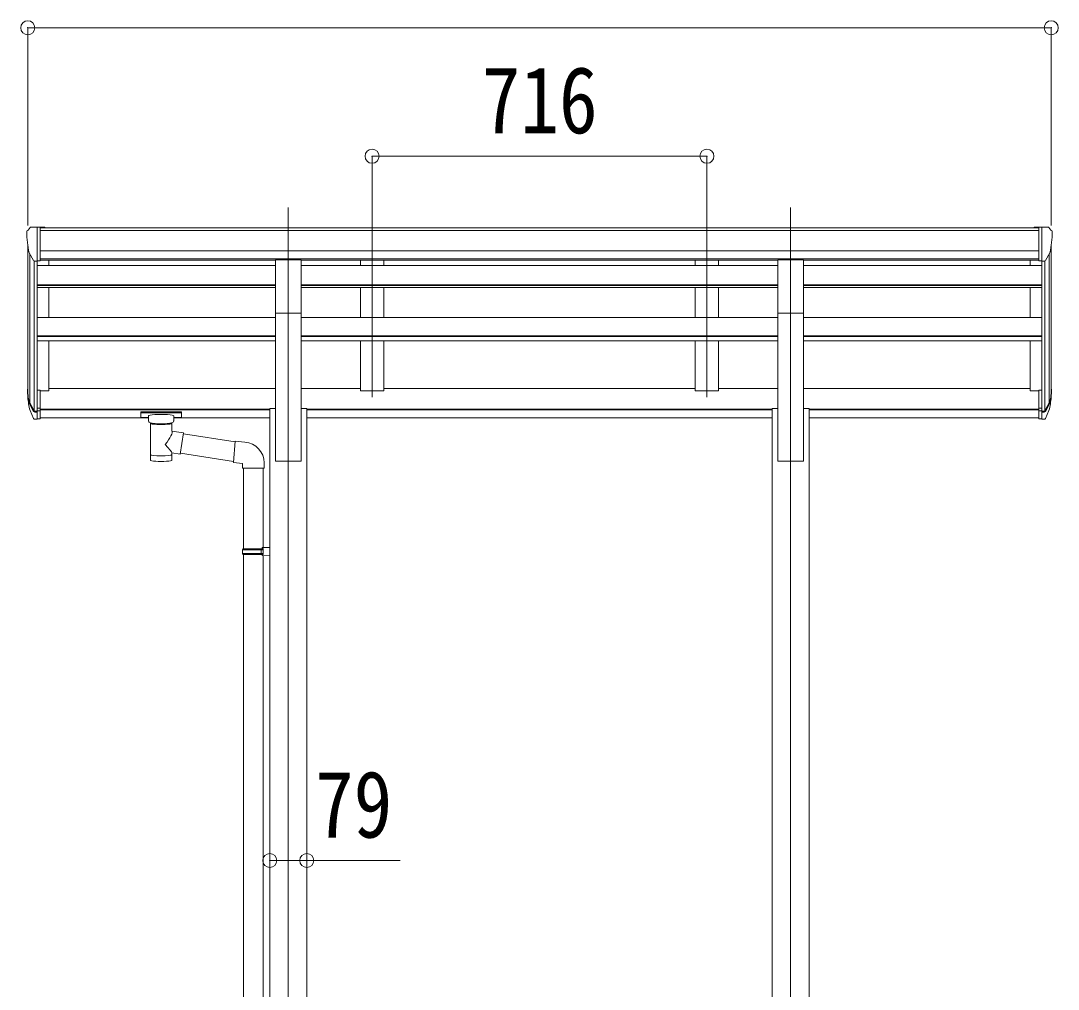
# Model space of a CAD drawing. Units: millimetres at full size, sheet at 1:30. Extents: x -8385 to 8479, y -5853 to 5787.
# Drawn here: x 1858 to 4076, y -1512 to 558 of the extents above; entities that cross this region are included whole.
import ezdxf
from ezdxf.enums import TextEntityAlignment as Align

# ---------------------------------------------------------------- set-up
doc = ezdxf.new("R2010")
doc.units = ezdxf.units.MM
doc.header["$LTSCALE"] = 30
doc.header["$PDMODE"] = 32
doc.header["$PDSIZE"] = 30
for name, color, linetype, lineweight in [('0-1_本体', 4, 'Continuous', 9), ('0-2_部品', 7, 'Continuous', 9), ('0-8_PARTS2', 2, 'Continuous', 9), ('0-A_寸法', 6, 'Continuous', 9)]:
    doc.layers.add(name, color=color, linetype=linetype, lineweight=lineweight)
doc.styles.add('ＭＳ ゴシック', font='')
doc.styles.get('ＭＳ ゴシック').set_extended_font_data('MS Gothic')

msp = doc.modelspace()

# ---------------------------------------------------------------- linework, layer by layer
at = {"layer": '0-1_本体'}
for p, q in [((1899.36, 115.67), (4034.36, 115.67)), ((1899.36, 110.32), (4034.36, 110.32)), ((1872.86, -233.85), (1872.86, 78.92)), ((1899.36, 66.79), (4034.36, 66.79)), ((4060.86, -233.85), (4060.86, 78.92)), ((1877.15, 60.12), (1877.15, -258.12)), ((1886.86, 44.76), (1886.86, -276.12)), ((1899.36, 49.12), (4034.36, 49.12)), ((2402.36, 46.75), (1899.36, 46.75)), ((1917.86, 35.49), (1917.86, 46.75)), ((2457.36, 46.75), (3476.36, 46.75)), ((2583.86, 46.68), (2583.86, 35.49)), ((2633.86, 46.68), (2633.86, 35.49)), ((3299.86, 46.68), (3299.86, 35.49)), ((3349.86, 46.68), (3349.86, 35.49)), ((3531.36, 46.75), (4034.36, 46.75)), ((4015.86, 35.49), (4015.86, 46.75)), ((4046.86, 44.76), (4046.86, -276.12)), ((4056.58, 60.12), (4056.58, -258.12)), ((1892.86, 44.29), (1892.86, -231.68)), ((2402.36, 35.49), (1892.86, 35.49)), ((2457.36, 35.49), (3476.36, 35.49)), ((3531.36, 35.49), (4040.86, 35.49)), ((4040.86, 44.29), (4040.86, -231.68)), ((2402.36, -6.44), (1892.86, -6.44)), ((2402.36, -7.93), (1892.86, -7.93)), ((2402.36, -12.13), (1892.86, -12.13)), ((1917.86, -75.87), (1917.86, -12.13)), ((2457.36, -6.44), (3476.36, -6.44)), ((2457.36, -7.93), (3476.36, -7.93)), ((2457.36, -12.13), (3476.36, -12.13)), ((2583.86, -12.13), (2583.86, -75.87)), ((2633.86, -12.13), (2633.86, -75.87)), ((3299.86, -12.13), (3299.86, -75.87)), ((3349.86, -12.13), (3349.86, -75.87)), ((3531.36, -6.44), (4040.86, -6.44)), ((3531.36, -7.93), (4040.86, -7.93)), ((3531.36, -12.13), (4040.86, -12.13)), ((4015.86, -75.87), (4015.86, -12.13)), ((2402.26, -66.31), (2402.26, -383.1)), ((2457.26, -383.1), (2457.26, -66.31)), ((3476.26, -66.31), (3476.26, -383.1)), ((3531.26, -383.1), (3531.26, -66.31)), ((2402.35, -75.87), (1892.86, -75.87)), ((2457.37, -75.87), (3476.37, -75.87)), ((3531.37, -75.87), (4040.86, -75.87)), ((2402.36, -115.31), (1892.86, -115.31)), ((2402.36, -116.79), (1892.86, -116.79)), ((2402.36, -126.04), (1892.86, -126.04)), ((1917.86, -232.51), (1917.86, -126.04)), ((2457.36, -115.31), (3476.36, -115.31)), ((2457.36, -116.79), (3476.36, -116.79)), ((2457.36, -126.04), (3476.36, -126.04)), ((2583.86, -126.04), (2583.86, -232.53)), ((2633.86, -126.04), (2633.86, -232.53)), ((3299.86, -126.04), (3299.86, -232.53)), ((3349.86, -126.04), (3349.86, -232.53)), ((3531.36, -115.31), (4040.86, -115.31)), ((3531.36, -116.79), (4040.86, -116.79)), ((3531.36, -126.04), (4040.86, -126.04)), ((4015.86, -232.51), (4015.86, -126.04)), ((1899.36, -232.51), (1917.86, -232.51)), ((1917.86, -227.71), (2402.36, -227.71)), ((2457.36, -227.71), (2583.86, -227.71)), ((2583.86, -232.53), (2633.86, -232.53)), ((2633.86, -227.71), (3299.86, -227.71)), ((3299.86, -232.53), (3349.86, -232.53)), ((3349.86, -227.71), (3476.36, -227.71)), ((3531.36, -227.71), (4015.87, -227.71)), ((4034.36, -232.51), (4015.86, -232.51)), ((1899.36, -271.8), (2390.26, -271.8)), ((1899.36, -273.2), (2390.26, -273.2)), ((2390.26, -270.53), (2390.26, -2657.99)), ((2390.26, -270.53), (2402.26, -270.53)), ((2457.26, -270.53), (2469.26, -270.53)), ((2469.26, -270.53), (2469.26, -2657.99)), ((2469.26, -271.8), (3464.26, -271.8)), ((2469.26, -273.2), (3464.26, -273.2)), ((3464.26, -270.53), (3464.26, -2657.99)), ((3464.26, -270.53), (3476.26, -270.53)), ((3531.26, -270.53), (3543.26, -270.53)), ((3543.26, -270.53), (3543.26, -2657.99)), ((3543.26, -271.8), (4034.36, -271.8)), ((3543.26, -273.2), (4034.36, -273.2)), ((1899.36, -290.57), (2130.86, -290.57)), ((2184.86, -290.57), (2390.26, -290.57)), ((2469.26, -290.57), (3464.26, -290.57)), ((3543.26, -290.57), (4034.36, -290.57)), ((2402.26, -383.1), (2457.26, -383.1)), ((3476.26, -383.1), (3531.26, -383.1))]:
    msp.add_line(p, q, dxfattribs=at)
at = {"layer": '0-2_部品'}
for p, q in [((1877.77, 116.7), (1873.71, 110.9)), ((1880.86, 117.27), (1878.53, 117.13)), ((1880.86, 117.27), (1899.36, 117.27)), ((1892.86, 44.29), (1892.86, 117.27)), ((1899.36, 117.27), (1909.36, 117.18)), ((1899.36, 45.29), (1899.36, 117.27)), ((1909.36, 115.67), (1909.36, 117.18)), ((4034.36, 117.27), (4024.36, 117.18)), ((4024.36, 115.67), (4024.36, 117.18)), ((4034.36, 45.29), (4034.36, 117.27)), ((4052.86, 117.27), (4034.36, 117.27)), ((4040.86, 44.29), (4040.86, 117.27)), ((4052.86, 117.27), (4055.2, 117.13)), ((4055.95, 116.7), (4060.02, 110.9)), ((1870.86, 107.9), (1870.86, 107.27)), ((4062.86, 107.9), (4062.86, 107.27)), ((1885.24, 46.1), (1875.96, 62.16)), ((1892.86, 44.29), (1887.65, 44.6)), ((1899.36, 45.29), (1892.86, 45.29)), ((2402.26, 47.42), (2457.26, 47.42)), ((2402.26, -66.74), (2402.26, 47.42)), ((2457.26, -66.74), (2457.26, 47.42)), ((3476.26, 47.42), (3531.26, 47.42)), ((3476.26, -66.74), (3476.26, 47.42)), ((3531.26, -66.74), (3531.26, 47.42)), ((4034.36, 45.29), (4040.86, 45.29)), ((4040.86, 44.29), (4046.07, 44.6)), ((4048.49, 46.1), (4057.76, 62.16)), ((2402.26, -66.74), (2457.26, -66.74)), ((3476.26, -66.74), (3531.26, -66.74)), ((1892.86, -231.68), (1892.86, -293.56)), ((1899.36, -231.68), (1892.86, -231.68)), ((1899.36, -231.68), (1899.36, -292.74)), ((4034.36, -231.68), (4034.36, -292.74)), ((4034.36, -231.68), (4040.86, -231.68)), ((4040.86, -231.68), (4040.86, -293.56)), ((1875.26, -257.72), (1885.42, -276.89)), ((1886.43, -275.64), (1876.68, -257.23)), ((4047.3, -275.64), (4057.05, -257.23)), ((4058.47, -257.72), (4048.31, -276.89)), ((1877.84, -274.58), (1885.42, -292.06)), ((1892.86, -276.39), (1887.73, -276.39)), ((1892.86, -278.39), (1888.02, -278.39)), ((1899.36, -269.99), (1892.86, -269.99)), ((1899.36, -275.39), (1892.86, -275.39)), ((2114.36, -278.46), (2114.36, -289.22)), ((2114.36, -278.65), (2114.36, -280.19)), ((2116.36, -277.79), (2199.36, -277.79)), ((2116.36, -279.97), (2199.36, -279.97)), ((2130.86, -296.69), (2130.86, -286.41)), ((2184.86, -296.69), (2184.86, -286.41)), ((2201.36, -278.46), (2201.36, -289.22)), ((4034.36, -269.99), (4040.86, -269.99)), ((4034.36, -275.39), (4040.86, -275.39)), ((4040.86, -276.39), (4046, -276.39)), ((4040.86, -278.39), (4045.71, -278.39)), ((4055.88, -274.58), (4048.31, -292.06)), ((1892.86, -293.56), (1888.02, -293.56)), ((1899.36, -292.74), (1892.86, -292.74)), ((2116.36, -289.88), (2130.86, -289.88)), ((2134.96, -301.19), (2134.95, -381.48)), ((2180.76, -318.76), (2180.76, -301.18)), ((2184.86, -289.88), (2199.36, -289.88)), ((4034.36, -292.74), (4040.86, -292.74)), ((4040.86, -293.56), (4045.71, -293.56)), ((2205.99, -322.67), (2180.76, -318.76)), ((2205.99, -322.67), (2198.96, -367.93)), ((2316.22, -341.83), (2205.67, -324.68)), ((2337.18, -342.2), (2316.35, -340.38)), ((2180.78, -381.48), (2180.76, -364.85)), ((2180.76, -365.11), (2198.96, -367.93)), ((2312.55, -383.77), (2199.23, -366.19)), ((2332.26, -397.95), (2378.26, -397.95)), ((2334.26, -397.95), (2334.26, -570.49)), ((2376.26, -397.95), (2376.26, -567.93)), ((2378.26, -397.95), (2378.26, -387.03)), ((2332.26, -572.49), (2333.26, -570.49)), ((2332.26, -572.49), (2376.26, -572.49)), ((2332.26, -572.49), (2332.26, -580.49)), ((2333.26, -570.49), (2376.26, -570.49)), ((2371.78, -572.49), (2371.35, -570.49)), ((2374.26, -567.99), (2390.26, -567.52)), ((2374.26, -569.99), (2374.26, -567.99)), ((2374.26, -569.99), (2376.26, -569.99)), ((2390.26, -567.52), (2390.26, -585.46)), ((2332.26, -580.49), (2376.26, -580.49)), ((2332.26, -580.49), (2333.26, -582.49)), ((2333.26, -582.49), (2376.26, -582.49)), ((2334.26, -582.49), (2334.26, -1669.68)), ((2374.26, -584.99), (2374.26, -582.99)), ((2374.26, -584.99), (2390.26, -585.46)), ((2376.26, -585.05), (2376.26, -1667.12))]:
    msp.add_line(p, q, dxfattribs=at)
for points in [[(2114.36, -278.46), (2114.4, -278.26), (2114.48, -278.12), (2114.58, -278.03), (2114.68, -277.97), (2114.8, -277.92), (2115.1, -277.86), (2115.59, -277.82), (2116.13, -277.8), (2116.36, -277.79)], [(2199.36, -277.79), (2199.72, -277.8), (2200.25, -277.82), (2200.7, -277.87), (2201, -277.95), (2201.17, -278.05), (2201.29, -278.19), (2201.36, -278.37), (2201.36, -278.46)], [(2114.36, -289.22), (2114.4, -289.41), (2114.48, -289.55), (2114.58, -289.64), (2114.68, -289.7), (2114.8, -289.75), (2115.1, -289.81), (2115.59, -289.86), (2116.13, -289.88), (2116.36, -289.88)], [(2130.9, -296.63), (2130.88, -296.99), (2131.12, -297.95), (2131.64, -298.83), (2132.45, -299.67), (2133.56, -300.47), (2134.96, -301.19)], [(2180.76, -301.18), (2181, -301.08), (2182.35, -300.35), (2183.46, -299.5), (2184.22, -298.64), (2184.68, -297.74), (2184.85, -296.85)], [(2199.36, -289.88), (2199.72, -289.88), (2200.25, -289.85), (2200.7, -289.8), (2201, -289.72), (2201.17, -289.62), (2201.29, -289.49), (2201.36, -289.31), (2201.36, -289.22)], [(2316.35, -340.38), (2312.34, -386.2), (2332.26, -387.95), (2332.26, -397.95)], [(2371.78, -572.49), (2371.78, -580.49), (2371.35, -582.49)], [(2374.26, -582.99), (2376.26, -582.99), (2376.26, -569.99)]]:
    msp.add_lwpolyline(points, dxfattribs=at)
for centre, radius, start, end in [((1878.59, 116.13), 1, 93.5, 145), ((4055.13, 116.13), 1, 35, 86.5), ((1873.86, 107.9), 3, 93, 180), ((2072.86, 107.27), 202, 180, 192.90261), ((3860.86, 107.27), 202, 347.09739, 0), ((4059.86, 107.9), 3, 0, 87), ((1887.84, 47.6), 3, 210, 266.5), ((4045.89, 47.6), 3, 273.5, 330), ((1961.52, -235.55), 89.07, 174.49576, 194.41188), ((1960.81, -231.27), 88.05, 177.22392, 197.21071), ((3972.92, -231.27), 88.05, 342.78929, 2.77608), ((3972.2, -235.55), 89.07, 345.58812, 5.50424), ((2006.08, -238.5), 133.22, 183.27987, 195.71302), ((3927.64, -238.5), 133.22, 344.28698, 356.72013), ((1888.02, -275.39), 3, 210, 270), ((1887.73, -274.89), 1.5, 210, 270), ((4045.71, -275.39), 3, 270, 330), ((4046, -274.89), 1.5, 270, 330), ((1888.02, -290.56), 3, 210, 270), ((4045.71, -290.56), 3, 270, 330), ((2333.26, -387.03), 45, 0, 85)]:
    msp.add_arc(centre, radius, start, end, dxfattribs=at)
for centre, major_axis, ratio, start_param, end_param in [((2116.36, -280.19), (2, 0), 0.109601, 1.5707963, 3.1415927), ((2157.86, -286.41), (27, 0), 0.122176, 6.2831853, 9.424778), ((2199.36, -280.19), (2, 0), 0.109601, 0, 1.5707963), ((2157.87, -301.64), (-22.91, 0.42), 0.072511, 0.0008029, 1.5715993), ((2157.87, -303.27), (-22.91, 0.42), 0.072511, 0.0008029, 1.5715993), ((2157.85, -301.64), (22.92, 0.42), 0.07247, 4.71158, 6.2823764), ((2157.85, -303.27), (22.92, 0.42), 0.07247, 4.71158, 6.2823764), ((2168.86, -296.69), (16, 0), 0.361356, 6.2636979, 6.2831853), ((2157.86, -345.3), (-22.81, -26.62), 0.234429, 1.6855472, 3.1268519), ((2160.42, -342.66), (20.32, -22.25), 0.045535, 0.0389954, 1.3075346), ((2157.86, -369.04), (22.91, 0), 0.122865, 3.1415927, 6.2831853), ((2157.86, -381.48), (22.92, 0), 0.101955, 3.1415499, 6.2833984)]:
    msp.add_ellipse(centre, major_axis=major_axis, ratio=ratio, start_param=start_param, end_param=end_param, dxfattribs=at)
at = {"layer": '0-8_PARTS2'}
for p, q in [((2429.76, 159.18), (2429.76, -3504.28)), ((2608.86, 160.59), (2608.86, -246.2)), ((3324.86, 160.59), (3324.86, -246.2)), ((3503.76, 159.18), (3503.76, -3504.28))]:
    msp.add_line(p, q, dxfattribs=at)
at = {"layer": '0-A_寸法'}
for p, q in [((1872.86, 543.47), (1872.86, 120.85)), ((1872.86, 543.47), (4060.86, 543.47)), ((4060.86, 543.47), (4060.86, 120.85)), ((2608.86, 268.85), (2608.86, 120.85)), ((2608.86, 268.85), (3324.86, 268.85)), ((3324.86, 268.85), (3324.86, 120.85)), ((2390.26, -1236.94), (2469.26, -1236.94)), ((2469.26, -1236.94), (2669.26, -1236.94))]:
    msp.add_line(p, q, dxfattribs=at)
for p in [(1872.86, 543.47), (4060.86, 543.47), (2608.86, 268.85), (3324.86, 268.85), (2390.26, -1236.94), (2469.26, -1236.94)]:
    msp.add_point(p, dxfattribs=at)

# ---------------------------------------------------------------- texts
at = {"layer": '0-A_寸法', "color": 7, "style": 'ＭＳ ゴシック', "width": 0.85}
for s, p in [('716', (2843.11, 274.85)), ('79', (2486.76, -1230.94))]:
    msp.add_text(s, height=143, dxfattribs=at).set_placement(p, align=Align.BOTTOM_LEFT)

doc.saveas('drawing.dxf')
